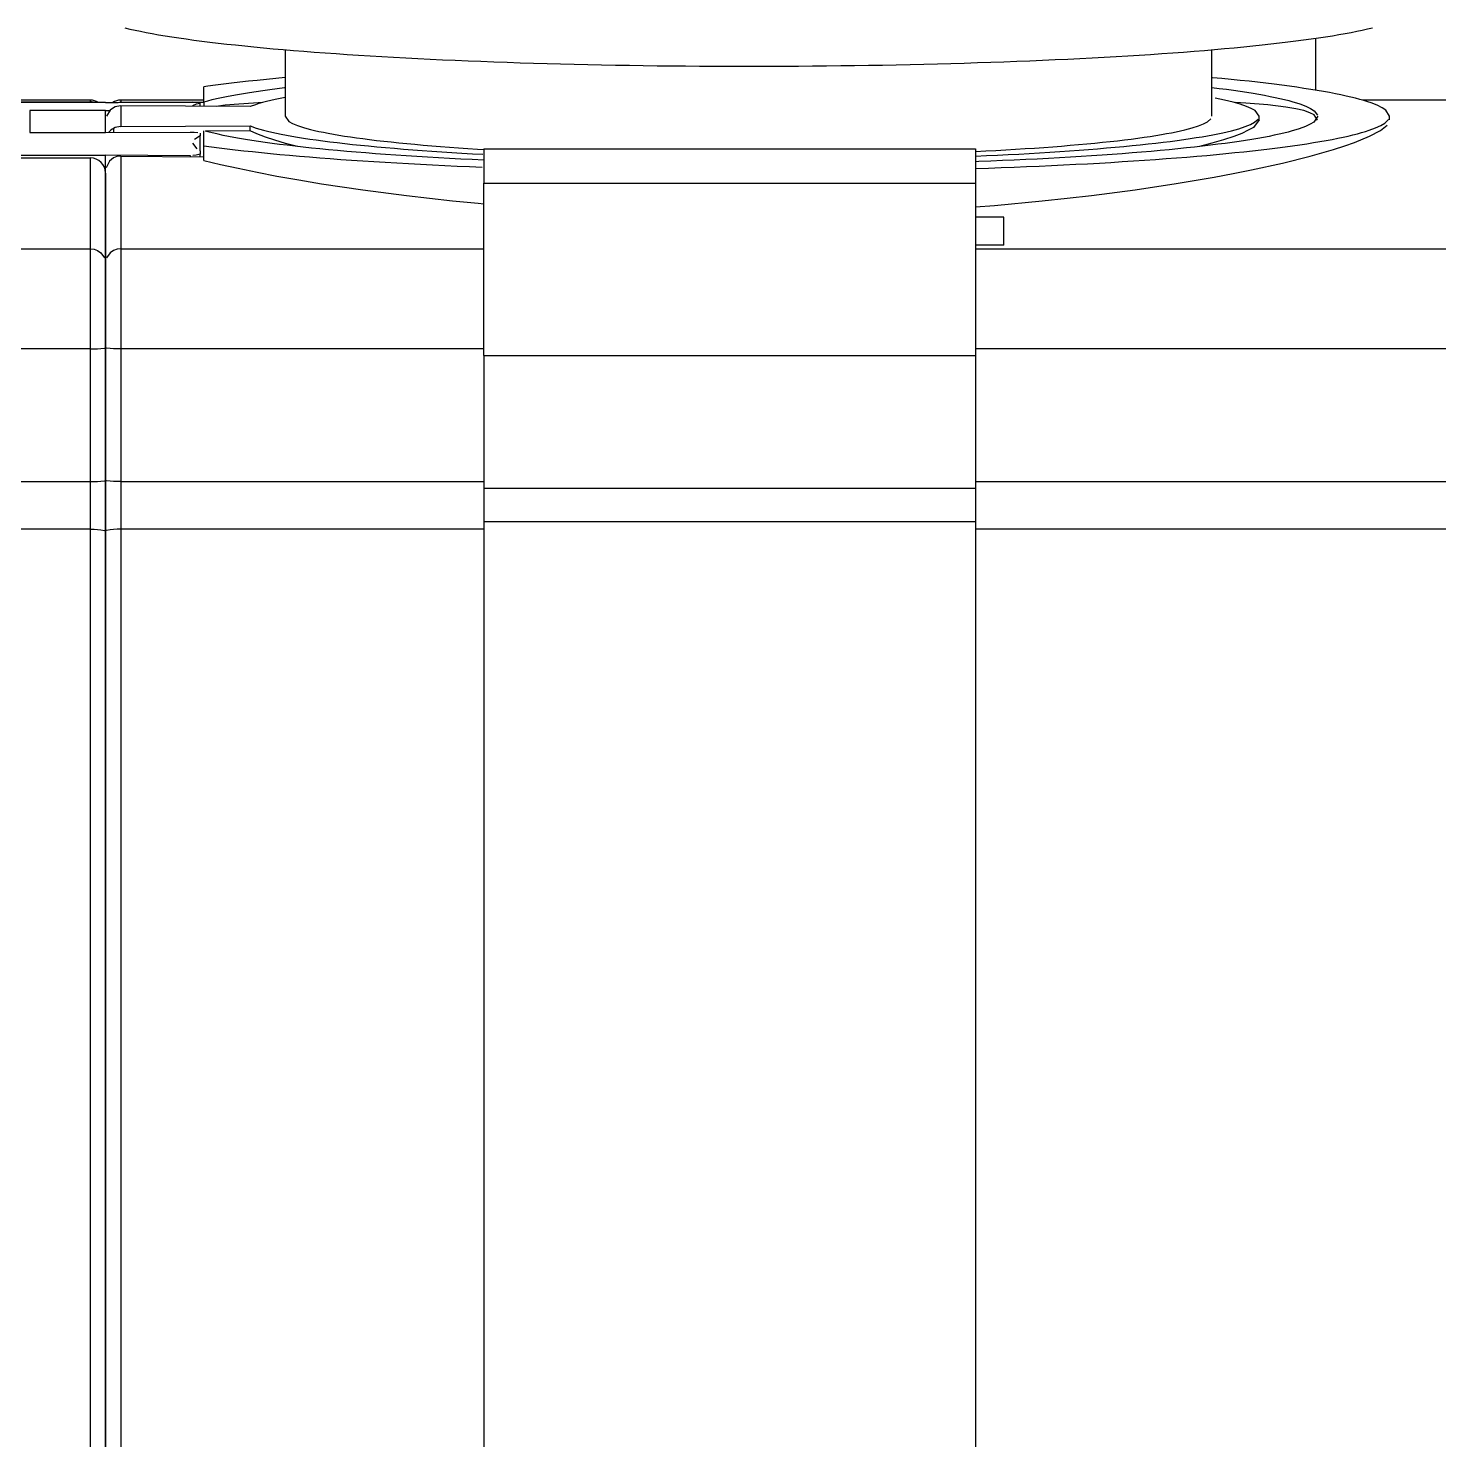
# Model space of a CAD drawing. Header units: millimetres. Extents: x 441156 to 441876, y 4514765 to 4515211.
# Drawn here: x 441593.4224 to 441593.6088, y 4515153.8553 to 4515154.0418 of the extents above; entities that cross this region are included whole.
import ezdxf

# ---------------------------------------------------------------- set-up
doc = ezdxf.new("R2010")
doc.units = ezdxf.units.MM
for name, color, linetype in [('Collettore SL', 7, 'Continuous'), ('Etichertta', 252, 'Continuous'), ('Piantone', 5, 'Continuous'), ('Terminale_sfiato', 7, 'Continuous')]:
    doc.layers.add(name, color=color, linetype=linetype)

msp = doc.modelspace()

# ---------------------------------------------------------------- linework, layer by layer
at = {"layer": 'Collettore SL', "color": 254, "linetype": 'Continuous'}
for p, q in [((441593.5925942032, 4515154.033656051), (441593.5925942032, 4515154.040527153)), ((441593.4563442032, 4515154.039009064), (441593.4563442032, 4515154.030216366)), ((441593.5788442032, 4515154.030216366), (441593.5788442032, 4515154.039009064)), ((441593.4345942032, 4515154.032345055), (441593.4345942032, 4515154.032075515)), ((441593.4455942032, 4515154.032345055), (441593.4345942032, 4515154.032345055)), ((441593.4455942032, 4515154.032122991), (441593.4455942032, 4515154.034112688)), ((441593.6125942032, 4515154.032345055), (441593.5987485769, 4515154.032345055)), ((441593.4325942032, 4515154.032045471), (441593.4325942032, 4515154.032042043)), ((441593.4342495816, 4515154.032044599), (441593.4437788044, 4515154.032059096)), ((441593.4345942032, 4515154.032075515), (441593.4451138051, 4515154.03209073)), ((441593.4345942032, 4515154.031580442), (441593.4345942032, 4515154.02885229)), ((441593.4517261981, 4515154.031502189), (441593.4345942032, 4515154.031580442)), ((441593.4450942032, 4515154.03191664), (441593.4450942032, 4515154.032022181)), ((441593.4450942032, 4515154.031532481), (441593.4450942032, 4515154.03191664)), ((441593.4451138051, 4515154.03209073), (441593.4455942032, 4515154.032091414)), ((441593.4455942032, 4515154.032122991), (441593.4455942032, 4515154.031530198)), ((441593.4325942032, 4515154.029505345), (441593.4325942032, 4515154.029513982)), ((441593.4325942032, 4515154.028056056), (441593.4325942032, 4515154.029505345)), ((441593.4336465392, 4515154.028610101), (441593.4336465392, 4515154.028062197)), ((441593.4345942032, 4515154.02885229), (441593.4517261981, 4515154.028930543)), ((441593.4516913415, 4515154.028276236), (441593.4517261981, 4515154.028930543)), ((441593.5851196593, 4515154.029745976), (441593.5850934937, 4515154.03024334)), ((441593.602352822, 4515154.029730116), (441593.6023441044, 4515154.030227646)), ((441593.4325942032, 4515154.028056056), (441593.4437788044, 4515154.0281211)), ((441593.4450942032, 4515154.027981985), (441593.4450942032, 4515154.027613163)), ((441593.4450942032, 4515154.025655396), (441593.4450942032, 4515154.027613163)), ((441593.4455942032, 4515154.026320044), (441593.4455942032, 4515154.028309741)), ((441593.4516913415, 4515154.028276236), (441593.4458318366, 4515154.02824286)), ((441593.4325942032, 4515154.025104755), (441593.4437788044, 4515154.025019633)), ((441593.4325942032, 4515154.025087884), (441593.4325942032, 4515154.025104755)), ((441593.4325942032, 4515154.022810106), (441593.4325942032, 4515154.025087884)), ((441593.4345942032, 4515154.024945681), (441593.4345942032, 4515154.012708873)), ((441593.4345942032, 4515154.024945681), (441593.4455942032, 4515154.024861093)), ((441593.4437788044, 4515154.025019633), (441593.4437787833, 4515154.024875086)), ((441593.4450942032, 4515154.025655396), (441593.4450942032, 4515154.025200308)), ((441593.4450942032, 4515154.024864947), (441593.4450942032, 4515154.025200308)), ((441593.4455942032, 4515154.024369025), (441593.4455942032, 4515154.026320044)), ((441593.4325942032, 4515154.022713952), (441593.4325942032, 4515154.022810106)), ((441593.4325942032, 4515154.022713952), (441593.4325942032, 4515154.01076579)), ((441593.4325942032, 4515154.01076579), (441593.4325942032, 4515154.022713952)), ((441593.5513442032, 4515154.016862606), (441593.5475942032, 4515154.016862606)), ((441593.5513442032, 4515154.013159369), (441593.5513442032, 4515154.016862606)), ((441593.4345942032, 4515154.012708873), (441593.4345942032, 4515153.999475154)), ((441593.4345942032, 4515154.012708873), (441593.4825942032, 4515154.012708873)), ((441593.5513442032, 4515154.013159369), (441593.5475942032, 4515154.013159369)), ((441593.5475942032, 4515154.012708873), (441593.6125942032, 4515154.012708873)), ((441593.4325942032, 4515154.01076579), (441593.4325942032, 4515153.999649466)), ((441593.4325942032, 4515153.999649466), (441593.4325942032, 4515154.01076579)), ((441593.4325942032, 4515153.999649466), (441593.4325942032, 4515153.98210502)), ((441593.4325942032, 4515153.98210502), (441593.4325942032, 4515153.999649466)), ((441593.4825942032, 4515153.999475154), (441593.4345942032, 4515153.999475154)), ((441593.4345942032, 4515153.999475154), (441593.4345942032, 4515153.981930709)), ((441593.6125942032, 4515153.999475154), (441593.5475942032, 4515153.999475154)), ((441593.4825942032, 4515153.998603597), (441593.4825942032, 4515153.981059152)), ((441593.5475942032, 4515153.998603597), (441593.5475942032, 4515153.981059152)), ((441593.4325942032, 4515153.98210502), (441593.4325942032, 4515153.975393215)), ((441593.4325942032, 4515153.975393215), (441593.4325942032, 4515153.98210502)), ((441593.4345942032, 4515153.981930709), (441593.4825942032, 4515153.981930709)), ((441593.4345942032, 4515153.981930709), (441593.4345942032, 4515153.975638391)), ((441593.5475942032, 4515153.981930709), (441593.6125942032, 4515153.981930709)), ((441593.4325942032, 4515153.975393215), (441593.4325942032, 4515153.796247018)), ((441593.4325942032, 4515153.796247018), (441593.4325942032, 4515153.975393215)), ((441593.4345942032, 4515153.975638391), (441593.4345942032, 4515153.795660889)), ((441593.4825942032, 4515153.975638391), (441593.4345942032, 4515153.975638391)), ((441593.6125942032, 4515153.975638391), (441593.5475942032, 4515153.975638391))]:
    msp.add_line(p, q, dxfattribs=at)
for points in [[(441593.4563442032, 4515154.035321491, 0), (441593.4550862137, 4515154.03520432, 0), (441593.4538577255, 4515154.035084795, 0), (441593.4526593187, 4515154.034962973, 0), (441593.4514915586, 4515154.03483891, 0), (441593.4503549965, 4515154.034712666, 0), (441593.4492501688, 4515154.0345843, 0), (441593.448177597, 4515154.034453872, 0), (441593.4471377871, 4515154.034321444, 0), (441593.44613123, 4515154.034187078, 0), (441593.4455942032, 4515154.034112688, 0)], [(441593.6023441044, 4515154.030227646, 0), (441593.6023212935, 4515154.030388102, 0), (441593.6022584946, 4515154.030548477, 0), (441593.6021557373, 4515154.030708695, 0), (441593.6020130701, 4515154.030868681, 0), (441593.6018305604, 4515154.031028359, 0), (441593.6016082944, 4515154.031187654, 0), (441593.6013463768, 4515154.031346491, 0), (441593.6010449313, 4515154.031504793, 0), (441593.6007041002, 4515154.031662488, 0), (441593.6003240444, 4515154.031819501, 0), (441593.5999049432, 4515154.031975756, 0), (441593.5994469944, 4515154.032131182, 0), (441593.5989504142, 4515154.032285703, 0), (441593.5984154369, 4515154.032439249, 0), (441593.597842315, 4515154.032591744, 0), (441593.5972313189, 4515154.03274312, 0), (441593.5965827372, 4515154.032893302, 0), (441593.5958968759, 4515154.03304222, 0), (441593.5951740586, 4515154.033189806, 0), (441593.5944146265, 4515154.033335987, 0), (441593.5936189381, 4515154.033480697, 0), (441593.5927873689, 4515154.033623866, 0), (441593.5919203113, 4515154.033765427, 0), (441593.5910181746, 4515154.033905312, 0), (441593.5900813845, 4515154.034043457, 0), (441593.5891103832, 4515154.034179796, 0), (441593.588105629, 4515154.034314263, 0), (441593.5870675959, 4515154.034446796, 0), (441593.5859967741, 4515154.034577333, 0), (441593.5848936688, 4515154.034705813, 0), (441593.5837588007, 4515154.034832173, 0), (441593.5825927054, 4515154.034956355, 0), (441593.5813959332, 4515154.035078298, 0), (441593.580169049, 4515154.035197948, 0), (441593.5789126318, 4515154.035315247, 0), (441593.5788442032, 4515154.035321491, 0)], [(441593.4455942032, 4515154.032122991, 0), (441593.4461176632, 4515154.032267151, 0), (441593.4466791161, 4515154.032410221, 0), (441593.4472782635, 4515154.032552126, 0), (441593.4479147869, 4515154.032692788, 0), (441593.4485883479, 4515154.032832134, 0), (441593.4492985886, 4515154.032970089, 0), (441593.4500451314, 4515154.033106581, 0), (441593.4508275794, 4515154.033241537, 0), (441593.4516455169, 4515154.033374885, 0), (441593.452498509, 4515154.033506554, 0), (441593.4533861022, 4515154.033636473, 0), (441593.454307825, 4515154.033764576, 0), (441593.4552631871, 4515154.033890791, 0), (441593.456251681, 4515154.034015054, 0), (441593.4563442032, 4515154.034026378, 0)], [(441593.4563442032, 4515154.032688715, 0), (441593.45567187, 4515154.032558043, 0), (441593.4550362302, 4515154.032425983, 0), (441593.4544376604, 4515154.032292615, 0), (441593.4538765153, 4515154.032158015, 0), (441593.4533531275, 4515154.032022266, 0), (441593.452867807, 4515154.031885447, 0), (441593.4524208414, 4515154.031747638, 0), (441593.4520124958, 4515154.031608921, 0), (441593.4517261981, 4515154.031502189, 0)], [(441593.5788442032, 4515154.034026378, 0), (441593.5798357169, 4515154.033902298, 0), (441593.5807941465, 4515154.033776259, 0), (441593.5817189826, 4515154.033648328, 0), (441593.5826097336, 4515154.033518572, 0), (441593.5834659259, 4515154.033387061, 0), (441593.5842871045, 4515154.033253864, 0), (441593.585072833, 4515154.033119054, 0), (441593.5858226936, 4515154.032982701, 0), (441593.5865362878, 4515154.032844876, 0), (441593.5872132362, 4515154.032705654, 0), (441593.5878531791, 4515154.03256511, 0), (441593.5884557762, 4515154.032423317, 0), (441593.5890207074, 4515154.032280351, 0), (441593.5895476722, 4515154.032136288, 0), (441593.5900363906, 4515154.031991204, 0), (441593.5904866027, 4515154.031845178, 0), (441593.5908980694, 4515154.031698285, 0), (441593.5912705719, 4515154.031550604, 0), (441593.5916039122, 4515154.031402214, 0), (441593.591897913, 4515154.031253194, 0), (441593.5921524182, 4515154.031103623, 0), (441593.5923672924, 4515154.03095358, 0), (441593.5925424215, 4515154.030803145, 0), (441593.5926777123, 4515154.030652399, 0), (441593.5927730929, 4515154.030501421, 0), (441593.5928285127, 4515154.03035029, 0), (441593.5928441155, 4515154.030206351, 0)], [(441593.5850934937, 4515154.03024334, 0), (441593.5850659612, 4515154.030386529, 0), (441593.584998447, 4515154.030529616, 0), (441593.5848909911, 4515154.030672519, 0), (441593.584743657, 4515154.030815151, 0), (441593.5845565322, 4515154.030957428, 0), (441593.5843297274, 4515154.031099266, 0), (441593.5840633771, 4515154.031240581, 0), (441593.5837576392, 4515154.031381289, 0), (441593.5834126947, 4515154.031521306, 0), (441593.5830287481, 4515154.031660551, 0), (441593.582606027, 4515154.031798939, 0), (441593.5821447817, 4515154.03193639, 0), (441593.5816452857, 4515154.032072822, 0), (441593.5811078349, 4515154.032208153, 0), (441593.5805327477, 4515154.032342304, 0), (441593.5799203651, 4515154.032475196, 0), (441593.5792710498, 4515154.032606749, 0), (441593.5788442032, 4515154.032688715, 0)], [(441593.4336465392, 4515154.03134691, 0), (441593.433601013, 4515154.031321856, 0), (441593.4335561474, 4515154.031295447, 0), (441593.4335116639, 4515154.031267501, 0), (441593.4334680321, 4515154.031238312, 0), (441593.4333816127, 4515154.031174935, 0), (441593.4332989549, 4515154.031106737, 0), (441593.4332497027, 4515154.031062178, 0), (441593.4332023098, 4515154.031016251, 0), (441593.4331125322, 4515154.030919985, 0), (441593.4330288295, 4515154.030817328, 0), (441593.4329526786, 4515154.030710394, 0), (441593.4329050567, 4515154.030635304, 0), (441593.4328610784, 4515154.030558958, 0), (441593.4327832497, 4515154.030401902, 0), (441593.4327182234, 4515154.030238071, 0), (441593.4326669946, 4515154.03007062, 0), (441593.4326360431, 4515154.029935693, 0), (441593.4326136298, 4515154.029799463, 0), (441593.4325996519, 4515154.029661398, 0), (441593.4325942699, 4515154.029522619, 0), (441593.4325942032, 4515154.029505345, 0)], [(441593.4450942032, 4515154.032022181, 0), (441593.4450898677, 4515154.032025341, 0), (441593.4450769207, 4515154.032028463, 0), (441593.4450546699, 4515154.032031615, 0), (441593.4450235561, 4515154.032034683, 0), (441593.4449850128, 4515154.032037564, 0), (441593.4449385753, 4515154.032040326, 0), (441593.4448828518, 4515154.032043027, 0), (441593.4448195105, 4515154.032045566, 0), (441593.4447511263, 4515154.032047862, 0), (441593.4446764627, 4515154.032049975, 0), (441593.4445935859, 4515154.032051947, 0), (441593.4445052079, 4515154.0320537, 0), (441593.4444148064, 4515154.03205518, 0), (441593.444320458, 4515154.032056436, 0), (441593.4442199119, 4515154.032057486, 0), (441593.4441166114, 4515154.032058283, 0), (441593.4440338648, 4515154.03205873, 0), (441593.4439502557, 4515154.032059016, 0), (441593.4437788044, 4515154.032059096, 0)], [(441593.4450942032, 4515154.03191664, 0), (441593.4445595448, 4515154.031827248, 0), (441593.4442273614, 4515154.031727845, 0), (441593.4441001446, 4515154.031615451, 0), (441593.4440991783, 4515154.031605625, 0)], [(441593.4533461544, 4515154.032023352, 0), (441593.4521657576, 4515154.031959156, 0), (441593.4502242412, 4515154.03182744, 0), (441593.4483911436, 4515154.0316622, 0), (441593.4472120122, 4515154.031525579, 0)], [(441593.5928354076, 4515154.029709378, 0), (441593.5928354954, 4515154.029719396, 0), (441593.5927218557, 4515154.030067022, 0), (441593.5923799006, 4515154.030390022, 0), (441593.5918128167, 4515154.030685761, 0), (441593.591018928, 4515154.030955705, 0), (441593.5899474961, 4515154.031209907, 0), (441593.5886300254, 4515154.031435648, 0), (441593.586236133, 4515154.031718019, 0), (441593.5833354997, 4515154.031940316, 0), (441593.5819196842, 4515154.03201945, 0)], [(441593.4517261981, 4515154.028930543, 0), (441593.4521048202, 4515154.028791187, 0), (441593.4525222494, 4515154.028652677, 0), (441593.4529782383, 4515154.028515093, 0), (441593.4534725168, 4515154.028378517, 0), (441593.4540047918, 4515154.02824303, 0), (441593.4545747481, 4515154.028108713, 0), (441593.4551820479, 4515154.027975645, 0), (441593.4558263312, 4515154.027843904, 0), (441593.4565072164, 4515154.027713569, 0), (441593.4572242999, 4515154.027584718, 0), (441593.4579771569, 4515154.027457425, 0), (441593.4587653411, 4515154.027331768, 0), (441593.4595883857, 4515154.02720782, 0), (441593.4604458028, 4515154.027085654, 0), (441593.4613370843, 4515154.026965344, 0), (441593.4622617021, 4515154.02684696, 0), (441593.4632191084, 4515154.026730573, 0), (441593.4642087357, 4515154.026616251, 0), (441593.4652299978, 4515154.026504063, 0), (441593.4662822892, 4515154.026394075, 0), (441593.4673649867, 4515154.026286351, 0), (441593.4684774484, 4515154.026180957, 0), (441593.4696190153, 4515154.026077953, 0), (441593.470789011, 4515154.025977402, 0), (441593.471986742, 4515154.025879364, 0), (441593.4732114986, 4515154.025783894, 0), (441593.4744625551, 4515154.025691051, 0), (441593.4757391702, 4515154.025600891, 0), (441593.4770405873, 4515154.025513465, 0), (441593.4783660353, 4515154.025428825, 0), (441593.4797147288, 4515154.025347022, 0), (441593.4810858686, 4515154.025268106, 0), (441593.4824786421, 4515154.025192121, 0), (441593.4825942032, 4515154.025185999, 0)], [(441593.4563442032, 4515154.030216366, 0), (441593.4563642024, 4515154.03007996, 0), (441593.4564241869, 4515154.029943642, 0), (441593.4565241175, 4515154.029807503, 0), (441593.456663929, 4515154.029671631, 0), (441593.4568435301, 4515154.029536114, 0), (441593.4570628034, 4515154.029401042, 0), (441593.4573216059, 4515154.029266503, 0), (441593.4576197685, 4515154.029132583, 0), (441593.4579570963, 4515154.028999371, 0), (441593.4583333694, 4515154.028866954, 0), (441593.4587483418, 4515154.028735418, 0), (441593.4592017425, 4515154.028604849, 0), (441593.4596932756, 4515154.028475333, 0), (441593.46022262, 4515154.028346954, 0), (441593.46078943, 4515154.028219795, 0), (441593.4613933354, 4515154.028093941, 0), (441593.462033942, 4515154.027969471, 0), (441593.4627108314, 4515154.02784647, 0), (441593.4634235615, 4515154.027725017, 0), (441593.4641716668, 4515154.027605189, 0), (441593.464954659, 4515154.027487068, 0), (441593.4657720266, 4515154.027370729, 0), (441593.4666232358, 4515154.027256248, 0), (441593.4675077309, 4515154.027143699, 0), (441593.4684249342, 4515154.027033158, 0), (441593.4693742467, 4515154.026924695, 0), (441593.4703550485, 4515154.026818382, 0), (441593.4713666991, 4515154.026714288, 0), (441593.4724085379, 4515154.02661248, 0), (441593.4734798844, 4515154.026513027, 0), (441593.4745800391, 4515154.026415992, 0), (441593.4757082836, 4515154.026321438, 0), (441593.476863881, 4515154.026229428, 0), (441593.4780460767, 4515154.026140022, 0), (441593.4792540987, 4515154.026053278, 0), (441593.4804871582, 4515154.025969252, 0), (441593.4817444498, 4515154.025888, 0), (441593.4825942032, 4515154.025835489, 0)], [(441593.5475942032, 4515154.024946325, 0), (441593.5490571384, 4515154.02501153, 0), (441593.5505014297, 4515154.02507982, 0), (441593.5519262211, 4515154.025151153, 0), (441593.5533306683, 4515154.025225488, 0), (441593.5547139392, 4515154.02530278, 0), (441593.556075214, 4515154.025382983, 0), (441593.5574136861, 4515154.025466051, 0), (441593.5587285623, 4515154.025551934, 0), (441593.5600190635, 4515154.025640581, 0), (441593.561284425, 4515154.025731939, 0), (441593.5625238969, 4515154.025825954, 0), (441593.5637367449, 4515154.025922571, 0), (441593.5649222501, 4515154.026021733, 0), (441593.56607971, 4515154.02612338, 0), (441593.567208439, 4515154.026227453, 0), (441593.568307768, 4515154.026333889, 0), (441593.5693770456, 4515154.026442626, 0), (441593.5704156382, 4515154.026553599, 0), (441593.5714229304, 4515154.026666743, 0), (441593.5723983253, 4515154.026781989, 0), (441593.5733412448, 4515154.026899272, 0), (441593.5742511303, 4515154.027018519, 0), (441593.5751274426, 4515154.027139662, 0), (441593.5759696623, 4515154.027262627, 0), (441593.5767772906, 4515154.027387343, 0), (441593.5775498485, 4515154.027513736, 0), (441593.5782868786, 4515154.02764173, 0), (441593.578987944, 4515154.027771249, 0), (441593.5796526293, 4515154.027902219, 0), (441593.5802805405, 4515154.028034558, 0), (441593.5808713057, 4515154.02816819, 0), (441593.5814245747, 4515154.028303037, 0), (441593.5819400197, 4515154.028439017, 0), (441593.5824173353, 4515154.028576051, 0), (441593.5828562386, 4515154.028714056, 0), (441593.5832564695, 4515154.028852952, 0), (441593.583617791, 4515154.028992655, 0), (441593.5839399887, 4515154.029133083, 0), (441593.5842228719, 4515154.029274154, 0), (441593.5844662729, 4515154.029415783, 0), (441593.5846700475, 4515154.029557887, 0), (441593.5848340749, 4515154.02970038, 0), (441593.584958258, 4515154.02984318, 0), (441593.585042523, 4515154.0299862, 0), (441593.5850868202, 4515154.030129356, 0), (441593.5850934937, 4515154.03024334, 0)], [(441593.5475942032, 4515154.023308174, 0), (441593.5493089785, 4515154.023366603, 0), (441593.5510087857, 4515154.023428266, 0), (441593.5526928224, 4515154.023493133, 0), (441593.5543602939, 4515154.023561172, 0), (441593.5560104132, 4515154.023632352, 0), (441593.5576424014, 4515154.02370664, 0), (441593.5592554884, 4515154.023784, 0), (441593.5608489129, 4515154.023864397, 0), (441593.5624219227, 4515154.02394779, 0), (441593.5639737757, 4515154.024034143, 0), (441593.5655037391, 4515154.024123413, 0), (441593.567011091, 4515154.024215559, 0), (441593.56849512, 4515154.024310538, 0), (441593.5699551257, 4515154.024408303, 0), (441593.571390419, 4515154.02450881, 0), (441593.5728003226, 4515154.02461201, 0), (441593.5741841708, 4515154.024717855, 0), (441593.5755413108, 4515154.024826296, 0), (441593.5768711019, 4515154.02493728, 0), (441593.5781729165, 4515154.025050756, 0), (441593.5794461402, 4515154.02516667, 0), (441593.5806901722, 4515154.025284967, 0), (441593.5819044252, 4515154.025405591, 0), (441593.5830883262, 4515154.025528487, 0), (441593.5842413164, 4515154.025653594, 0), (441593.5853628517, 4515154.025780856, 0), (441593.5864524028, 4515154.02591021, 0), (441593.5875094553, 4515154.026041597, 0), (441593.5885335106, 4515154.026174954, 0), (441593.5895240851, 4515154.026310218, 0), (441593.5904807113, 4515154.026447327, 0), (441593.5914029379, 4515154.026586213, 0), (441593.5922903296, 4515154.026726814, 0), (441593.5931424674, 4515154.02686906, 0), (441593.5939589494, 4515154.027012887, 0), (441593.59473939, 4515154.027158227, 0), (441593.595483421, 4515154.027305009, 0), (441593.5961906912, 4515154.027453166, 0), (441593.5968608668, 4515154.027602626, 0), (441593.5974936316, 4515154.02775332, 0), (441593.5980886868, 4515154.027905176, 0), (441593.5986457516, 4515154.028058124, 0), (441593.5991645631, 4515154.028212089, 0), (441593.5996448766, 4515154.028367001, 0), (441593.6000864651, 4515154.028522786, 0), (441593.6004891203, 4515154.02867937, 0), (441593.6008526524, 4515154.028836679, 0), (441593.6011768896, 4515154.028994639, 0), (441593.6014616788, 4515154.029153177, 0), (441593.6017068857, 4515154.029312216, 0), (441593.6019123946, 4515154.029471681, 0), (441593.6020781086, 4515154.029631498, 0), (441593.6022039492, 4515154.029791592, 0), (441593.6022898573, 4515154.029951884, 0), (441593.6023357922, 4515154.030112303, 0), (441593.6023441044, 4515154.030227646, 0)], [(441593.5475942032, 4515154.025562247, 0), (441593.5489489094, 4515154.025630578, 0), (441593.5502831398, 4515154.025701904, 0), (441593.5515960233, 4515154.025776178, 0), (441593.5528867024, 4515154.025853351, 0), (441593.5541543342, 4515154.025933374, 0), (441593.555398091, 4515154.026016193, 0), (441593.5566171606, 4515154.026101755, 0), (441593.5578107469, 4515154.026190004, 0), (441593.5589780703, 4515154.026280883, 0), (441593.5601183687, 4515154.026374332, 0), (441593.5612308973, 4515154.02647029, 0), (441593.5623149297, 4515154.026568693, 0), (441593.5633697578, 4515154.026669479, 0), (441593.5643946929, 4515154.026772582, 0), (441593.5653890658, 4515154.026877933, 0), (441593.5663522269, 4515154.026985464, 0), (441593.5672835473, 4515154.027095105, 0), (441593.5681824189, 4515154.027206785, 0), (441593.5690482546, 4515154.02732043, 0), (441593.5698804891, 4515154.027435966, 0), (441593.5706785787, 4515154.027553317, 0), (441593.5714420025, 4515154.027672408, 0), (441593.5721702618, 4515154.02779316, 0), (441593.5728628811, 4515154.027915495, 0), (441593.5735194079, 4515154.028039332, 0), (441593.5741394138, 4515154.02816459, 0), (441593.5747224936, 4515154.028291189, 0), (441593.5752682667, 4515154.028419045, 0), (441593.5757763765, 4515154.028548074, 0), (441593.5762464915, 4515154.028678193, 0), (441593.5766783045, 4515154.028809316, 0), (441593.5770715335, 4515154.028941358, 0), (441593.5774259217, 4515154.029074233, 0), (441593.5777412378, 4515154.029207855, 0), (441593.5780172758, 4515154.029342134, 0), (441593.5782538555, 4515154.029476983, 0), (441593.5784508223, 4515154.029612317, 0), (441593.5786080476, 4515154.029748044, 0), (441593.5787254287, 4515154.029884078, 0), (441593.5788028891, 4515154.030020328, 0), (441593.5788403781, 4515154.030156706, 0), (441593.5788442032, 4515154.030216366, 0)], [(441593.5928441155, 4515154.030206351, 0), (441593.5928214669, 4515154.030055156, 0), (441593.5927588318, 4515154.029904048, 0), (441593.5926562434, 4515154.029753106, 0), (441593.5925137562, 4515154.029602409, 0), (441593.592331446, 4515154.029452039, 0), (441593.5921094096, 4515154.029302076, 0), (441593.5918477653, 4515154.029152598, 0), (441593.5915466518, 4515154.029003686, 0), (441593.5912062294, 4515154.028855418, 0), (441593.590826679, 4515154.028707874, 0), (441593.5904082023, 4515154.028561132, 0), (441593.5899510218, 4515154.028415269, 0), (441593.5894553805, 4515154.028270364, 0), (441593.5889215418, 4515154.028126493, 0), (441593.5883497895, 4515154.027983733, 0), (441593.5877404275, 4515154.02784216, 0), (441593.5870937797, 4515154.027701849, 0), (441593.5864101899, 4515154.027562874, 0), (441593.5856900213, 4515154.027425311, 0), (441593.5849336568, 4515154.027289229, 0), (441593.5841414985, 4515154.027154705, 0), (441593.5833139674, 4515154.027021808, 0), (441593.5824515033, 4515154.026890608, 0), (441593.5815545648, 4515154.026761177, 0), (441593.5806236285, 4515154.026633582, 0), (441593.5796591893, 4515154.026507892, 0), (441593.5786617598, 4515154.026384172, 0), (441593.5776318703, 4515154.02626249, 0), (441593.5765700681, 4515154.026142909, 0), (441593.5754769177, 4515154.026025495, 0), (441593.574353, 4515154.025910307, 0), (441593.5731989127, 4515154.025797407, 0), (441593.5720152689, 4515154.025686857, 0), (441593.570802698, 4515154.025578715, 0), (441593.5695618444, 4515154.025473038, 0), (441593.5682933677, 4515154.025369882, 0), (441593.5669979422, 4515154.025269302, 0), (441593.5656762565, 4515154.025171352, 0), (441593.5643290131, 4515154.025076083, 0), (441593.562956928, 4515154.024983547, 0), (441593.5615607307, 4515154.024893791, 0), (441593.5601411632, 4515154.024806866, 0), (441593.5586989803, 4515154.024722815, 0), (441593.5572349482, 4515154.024641685, 0), (441593.5557498454, 4515154.024563518, 0), (441593.5542444612, 4515154.024488356, 0), (441593.5527195958, 4515154.024416238, 0), (441593.5511760597, 4515154.024347204, 0), (441593.5496146734, 4515154.024281289, 0), (441593.5480362668, 4515154.024218529, 0), (441593.5475942032, 4515154.024201633, 0)], [(441593.5476185557, 4515154.018243574, 0), (441593.5500947663, 4515154.018442065, 0), (441593.556427513, 4515154.019027493, 0), (441593.5597123377, 4515154.019376819, 0), (441593.5629207955, 4515154.019749544, 0), (441593.5686950154, 4515154.020503311, 0), (441593.5741170245, 4515154.02131668, 0), (441593.5791503438, 4515154.022175374, 0), (441593.5816740993, 4515154.022648763, 0), (441593.5840763234, 4515154.023129616, 0), (441593.5881907405, 4515154.024033356, 0), (441593.5918234396, 4515154.024937425, 0), (441593.5949495733, 4515154.025827954, 0), (441593.5964074993, 4515154.026294626, 0), (441593.597713457, 4515154.026752679, 0), (441593.599701901, 4515154.027564232, 0), (441593.6011437541, 4515154.028327479, 0), (441593.6020290126, 4515154.02903386, 0), (441593.6022717386, 4515154.029385876, 0), (441593.602352911, 4515154.029719396, 0), (441593.6023528127, 4515154.029730648, 0)], [(441593.5851196423, 4515154.029746298, 0), (441593.5851203477, 4515154.029719396, 0), (441593.5850403344, 4515154.029424406, 0), (441593.5847997228, 4515154.029113742, 0), (441593.5843359064, 4515154.028746203, 0), (441593.58366729, 4515154.028361059, 0), (441593.5827910432, 4515154.027958657, 0), (441593.5817314414, 4515154.0275498, 0), (441593.5804016772, 4515154.027106043, 0), (441593.5788559533, 4515154.026651811, 0), (441593.5772159012, 4515154.0262196, 0)], [(441593.4437788044, 4515154.0281211, 0), (441593.443882662, 4515154.028121223, 0), (441593.4439862543, 4515154.028120394, 0), (441593.4440918247, 4515154.028118549, 0), (441593.4441955871, 4515154.028115716, 0), (441593.4442939582, 4515154.02811203, 0), (441593.4443892281, 4515154.028107451, 0), (441593.4444833237, 4515154.028101839, 0), (441593.4445727537, 4515154.028095353, 0), (441593.4446545591, 4515154.028088255, 0), (441593.4447307775, 4515154.028080422, 0), (441593.4448028024, 4515154.028071648, 0), (441593.4448678309, 4515154.028062213, 0), (441593.4449238581, 4515154.028052471, 0), (441593.4449724407, 4515154.028042233, 0), (441593.4450142823, 4515154.028031252, 0), (441593.4450475828, 4515154.028019899, 0), (441593.4450677395, 4515154.02801068, 0), (441593.4450822722, 4515154.028001321, 0), (441593.4450912133, 4515154.027991681, 0), (441593.4450942032, 4515154.027981985, 0)], [(441593.4450942032, 4515154.027613163, 0), (441593.4446655778, 4515154.027393525, 0), (441593.4443560833, 4515154.027166052, 0), (441593.4441650551, 4515154.026927492, 0), (441593.444099214, 4515154.026682525, 0), (441593.4440991783, 4515154.026676622, 0)], [(441593.4825942032, 4515154.024410483, 0), (441593.4810677822, 4515154.024482351, 0), (441593.4795607766, 4515154.024557265, 0), (441593.4780739873, 4515154.024635189, 0), (441593.4766082048, 4515154.024716078, 0), (441593.4751642082, 4515154.024799892, 0), (441593.4737427649, 4515154.024886585, 0), (441593.4723446306, 4515154.02497611, 0), (441593.4709705485, 4515154.025068421, 0), (441593.4696212488, 4515154.025163469, 0), (441593.4682974489, 4515154.025261202, 0), (441593.4669998524, 4515154.025361569, 0), (441593.465729149, 4515154.025464516, 0), (441593.4644860141, 4515154.025569989, 0), (441593.4632711086, 4515154.025677933, 0), (441593.4620850781, 4515154.025788289, 0), (441593.4609285532, 4515154.025900998, 0), (441593.4598021486, 4515154.026016001, 0), (441593.4587064629, 4515154.026133236, 0), (441593.4576420787, 4515154.026252642, 0), (441593.4566095617, 4515154.026374156, 0), (441593.4556094607, 4515154.026497711, 0), (441593.4546423072, 4515154.026623243, 0), (441593.4537086155, 4515154.026750685, 0), (441593.4528088818, 4515154.026879969, 0), (441593.4519435843, 4515154.027011027, 0), (441593.4511131829, 4515154.027143788, 0), (441593.4503181191, 4515154.027278182, 0), (441593.4495588156, 4515154.027414138, 0), (441593.4488356758, 4515154.027551584, 0), (441593.4481490841, 4515154.027690446, 0), (441593.4474994057, 4515154.027830651, 0), (441593.4468869856, 4515154.027972124, 0), (441593.4463121495, 4515154.028114789, 0), (441593.445775203, 4515154.028258572, 0), (441593.4455942032, 4515154.028309741, 0)], [(441593.4579786872, 4515154.026218048, 0), (441593.4563898921, 4515154.026635906, 0), (441593.4549696887, 4515154.02704932, 0), (441593.4537207385, 4515154.027456721, 0), (441593.4526080868, 4515154.027872028, 0), (441593.4516913415, 4515154.028276236, 0)], [(441593.4450942032, 4515154.025200308, 0), (441593.4450899051, 4515154.025185403, 0), (441593.4450769207, 4515154.025170484, 0), (441593.4450547759, 4515154.025155438, 0), (441593.4450235561, 4515154.025140597, 0), (441593.4449851669, 4515154.02512668, 0), (441593.4449385753, 4515154.025113164, 0), (441593.4448830777, 4515154.025099971, 0), (441593.4448195105, 4515154.025087411, 0), (441593.4447513802, 4515154.025076081, 0), (441593.4446764627, 4515154.025065531, 0), (441593.4445939065, 4515154.025055718, 0), (441593.4445052079, 4515154.025046894, 0), (441593.4444151308, 4515154.025039469, 0), (441593.444320458, 4515154.025033109, 0), (441593.4442202901, 4515154.025027816, 0), (441593.4441166114, 4515154.025023758, 0), (441593.444034055, 4515154.025021495, 0), (441593.4439502557, 4515154.02502004, 0), (441593.4438647812, 4515154.025019407, 0), (441593.4437788044, 4515154.025019633, 0)], [(441593.4440991783, 4515154.026676622, 0), (441593.4441585139, 4515154.026433247, 0), (441593.444341836, 4515154.026179674, 0), (441593.4446549728, 4515154.025918514, 0), (441593.4450942032, 4515154.025655396, 0)], [(441593.4455942032, 4515154.026320044, 0), (441593.4465823454, 4515154.026184644, 0), (441593.4476040024, 4515154.026051147, 0), (441593.4486586922, 4515154.025919616, 0), (441593.449745917, 4515154.025790113, 0), (441593.4508651636, 4515154.025662699, 0), (441593.4520159038, 4515154.025537434, 0), (441593.4531975946, 4515154.025414377, 0), (441593.4544096781, 4515154.025293588, 0), (441593.4556515823, 4515154.025175121, 0), (441593.4569227211, 4515154.025059033, 0), (441593.4582224946, 4515154.024945379, 0), (441593.4595502893, 4515154.024834214, 0), (441593.4609054786, 4515154.024725588, 0), (441593.4622874228, 4515154.024619554, 0), (441593.4636954697, 4515154.024516162, 0), (441593.4651289548, 4515154.024415459, 0), (441593.4665872015, 4515154.024317494, 0), (441593.4680695217, 4515154.024222313, 0), (441593.4695752156, 4515154.024129962, 0), (441593.4711035726, 4515154.024040483, 0), (441593.4726538716, 4515154.023953918, 0), (441593.4742253806, 4515154.02387031, 0), (441593.4758173581, 4515154.023789696, 0), (441593.4774290528, 4515154.023712116, 0), (441593.4790597038, 4515154.023637606, 0), (441593.4807085417, 4515154.023566199, 0), (441593.4823747883, 4515154.023497933, 0), (441593.4825942032, 4515154.023489228, 0)], [(441593.4336465392, 4515154.024714667, 0), (441593.4336015434, 4515154.024689951, 0), (441593.4335572432, 4515154.024663822, 0), (441593.4335133538, 4515154.024636103, 0), (441593.4334703433, 4515154.0246071, 0), (441593.4333852353, 4515154.024543987, 0), (441593.4333039447, 4515154.024475964, 0), (441593.4332547536, 4515154.024430733, 0), (441593.4332074708, 4515154.024384078, 0), (441593.4331180186, 4515154.02428622, 0), (441593.4330347377, 4515154.024181846, 0), (441593.4329590195, 4515154.02407314, 0), (441593.4329103143, 4515154.023994545, 0), (441593.4328654155, 4515154.023914615, 0), (441593.4327861355, 4515154.023750163, 0), (441593.4327200719, 4515154.023578661, 0), (441593.4326681193, 4515154.023403426, 0), (441593.4326366268, 4515154.023261595, 0), (441593.4326138607, 4515154.023118421, 0), (441593.4325996939, 4515154.022973377, 0), (441593.4325942662, 4515154.022827606, 0), (441593.4325942032, 4515154.022810106, 0)], [(441593.4455942032, 4515154.024369025, 0), (441593.4477790648, 4515154.023852993, 0), (441593.4501238826, 4515154.023336836, 0), (441593.4526302899, 4515154.022822105, 0), (441593.4552523017, 4515154.022319475, 0), (441593.4581282366, 4515154.0218057, 0), (441593.4611533398, 4515154.021303563, 0), (441593.466588425, 4515154.020490001, 0), (441593.4723759914, 4515154.019736432, 0), (441593.478476909, 4515154.019056435, 0), (441593.4818597758, 4515154.018726824, 0), (441593.4825883274, 4515154.018660114, 0)], [(441593.4345942032, 4515154.012708873, 0), (441593.4345244042, 4515154.01270769, 0), (441593.4344546903, 4515154.01270414, 0), (441593.4343851463, 4515154.012698228, 0), (441593.434315857, 4515154.012689963, 0), (441593.4342469068, 4515154.012679353, 0), (441593.4341783798, 4515154.012666413, 0), (441593.4341103594, 4515154.012651156, 0), (441593.4340429285, 4515154.012633601, 0), (441593.4339761692, 4515154.012613771, 0), (441593.4339101629, 4515154.012591691, 0), (441593.43384499, 4515154.012567385, 0), (441593.4337807299, 4515154.012540885, 0), (441593.4337174609, 4515154.012512222, 0), (441593.4336552601, 4515154.012481431, 0), (441593.4335942032, 4515154.012448549, 0), (441593.4335343647, 4515154.012413618, 0), (441593.4334758174, 4515154.012376679, 0), (441593.4334186327, 4515154.012337777, 0), (441593.4333628803, 4515154.012296961, 0), (441593.433308628, 4515154.012254278, 0), (441593.433255942, 4515154.012209782, 0), (441593.4332048864, 4515154.012163527, 0), (441593.4331555236, 4515154.012115569, 0), (441593.4331079135, 4515154.012065967, 0), (441593.4330621143, 4515154.012014779, 0), (441593.4330181817, 4515154.011962071, 0), (441593.4329761692, 4515154.011907905, 0), (441593.4329361281, 4515154.011852348, 0), (441593.432898107, 4515154.011795467, 0), (441593.4328621524, 4515154.011737332, 0), (441593.432828308, 4515154.011678012, 0), (441593.4327966151, 4515154.011617581, 0), (441593.4327671123, 4515154.011556113, 0), (441593.4327398355, 4515154.011493682, 0), (441593.432714818, 4515154.011430363, 0), (441593.4326920902, 4515154.011366235, 0), (441593.4326716798, 4515154.011301376, 0), (441593.4326536118, 4515154.011235864, 0), (441593.432637908, 4515154.011169779, 0), (441593.4326245877, 4515154.011103203, 0), (441593.432613667, 4515154.011036214, 0), (441593.4326051594, 4515154.010968897, 0), (441593.4325990751, 4515154.010901332, 0), (441593.4325954216, 4515154.010833602, 0), (441593.4325942032, 4515154.01076579, 0)], [(441593.4345942032, 4515153.999475154, 0), (441593.4345244042, 4515153.99947526, 0), (441593.4344546903, 4515153.999475579, 0), (441593.4343851463, 4515153.99947611, 0), (441593.434315857, 4515153.999476851, 0), (441593.4342469068, 4515153.999477803, 0), (441593.4341783798, 4515153.999478963, 0), (441593.4341103594, 4515153.999480332, 0), (441593.4340429285, 4515153.999481907, 0), (441593.4339761692, 4515153.999483686, 0), (441593.4339101629, 4515153.999485667, 0), (441593.43384499, 4515153.999487847, 0), (441593.4337807299, 4515153.999490225, 0), (441593.4337174609, 4515153.999492796, 0), (441593.4336552601, 4515153.999495558, 0), (441593.4335942032, 4515153.999498508, 0), (441593.4335343647, 4515153.999501641, 0), (441593.4334758174, 4515153.999504955, 0), (441593.4334186327, 4515153.999508445, 0), (441593.4333628803, 4515153.999512106, 0), (441593.433308628, 4515153.999515936, 0), (441593.433255942, 4515153.999519927, 0), (441593.4332048864, 4515153.999524076, 0), (441593.4331555236, 4515153.999528379, 0), (441593.4331079135, 4515153.999532829, 0), (441593.4330621143, 4515153.99953742, 0), (441593.4330181817, 4515153.999542149, 0), (441593.4329761692, 4515153.999547008, 0), (441593.4329361281, 4515153.999551992, 0), (441593.432898107, 4515153.999557095, 0), (441593.4328621524, 4515153.99956231, 0), (441593.432828308, 4515153.999567632, 0), (441593.4327966151, 4515153.999573053, 0), (441593.4327671123, 4515153.999578567, 0), (441593.4327398355, 4515153.999584167, 0), (441593.432714818, 4515153.999589847, 0), (441593.4326920902, 4515153.9995956, 0), (441593.4326716798, 4515153.999601419, 0), (441593.4326536118, 4515153.999607296, 0), (441593.432637908, 4515153.999613225, 0), (441593.4326245877, 4515153.999619197, 0), (441593.432613667, 4515153.999625206, 0), (441593.4326051594, 4515153.999631246, 0), (441593.4325990751, 4515153.999637307, 0), (441593.4325954216, 4515153.999643383, 0), (441593.4325942032, 4515153.999649466, 0)], [(441593.4345942032, 4515153.981930709, 0), (441593.4345244042, 4515153.981930816, 0), (441593.4344546903, 4515153.981931134, 0), (441593.4343851463, 4515153.981931664, 0), (441593.434315857, 4515153.981932405, 0), (441593.4342469068, 4515153.981933357, 0), (441593.4341783798, 4515153.981934519, 0), (441593.4341103594, 4515153.981935887, 0), (441593.4340429285, 4515153.981937462, 0), (441593.4339761692, 4515153.98193924, 0), (441593.4339101629, 4515153.981941221, 0), (441593.43384499, 4515153.981943402, 0), (441593.4337807299, 4515153.981945779, 0), (441593.4337174609, 4515153.981948351, 0), (441593.4336552601, 4515153.981951113, 0), (441593.4335942032, 4515153.981954062, 0), (441593.4335343647, 4515153.981957196, 0), (441593.4334758174, 4515153.98196051, 0), (441593.4334186327, 4515153.981964, 0), (441593.4333628803, 4515153.981967662, 0), (441593.433308628, 4515153.98197149, 0), (441593.433255942, 4515153.981975482, 0), (441593.4332048864, 4515153.981979632, 0), (441593.4331555236, 4515153.981983934, 0), (441593.4331079135, 4515153.981988383, 0), (441593.4330621143, 4515153.981992975, 0), (441593.4330181817, 4515153.981997704, 0), (441593.4329761692, 4515153.982002563, 0), (441593.4329361281, 4515153.982007547, 0), (441593.432898107, 4515153.98201265, 0), (441593.4328621524, 4515153.982017864, 0), (441593.432828308, 4515153.982023186, 0), (441593.4327966151, 4515153.982028607, 0), (441593.4327671123, 4515153.982034122, 0), (441593.4327398355, 4515153.982039723, 0), (441593.432714818, 4515153.982045403, 0), (441593.4326920902, 4515153.982051156, 0), (441593.4326716798, 4515153.982056974, 0), (441593.4326536118, 4515153.982062851, 0), (441593.432637908, 4515153.982068779, 0), (441593.4326245877, 4515153.982074752, 0), (441593.432613667, 4515153.982080761, 0), (441593.4326051594, 4515153.9820868, 0), (441593.4325990751, 4515153.982092861, 0), (441593.4325954216, 4515153.982098937, 0), (441593.4325942032, 4515153.98210502, 0)], [(441593.4345942032, 4515153.975638391, 0), (441593.4345244042, 4515153.975638242, 0), (441593.4344546903, 4515153.975637794, 0), (441593.4343851463, 4515153.975637048, 0), (441593.434315857, 4515153.975636005, 0), (441593.4342469068, 4515153.975634666, 0), (441593.4341783798, 4515153.975633034, 0), (441593.4341103594, 4515153.975631109, 0), (441593.4340429285, 4515153.975628894, 0), (441593.4339761692, 4515153.975626391, 0), (441593.4339101629, 4515153.975623606, 0), (441593.43384499, 4515153.975620539, 0), (441593.4337807299, 4515153.975617195, 0), (441593.4337174609, 4515153.975613578, 0), (441593.4336552601, 4515153.975609693, 0), (441593.4335942032, 4515153.975605544, 0), (441593.4335343647, 4515153.975601137, 0), (441593.4334758174, 4515153.975596475, 0), (441593.4334186327, 4515153.975591566, 0), (441593.4333628803, 4515153.975586416, 0), (441593.433308628, 4515153.975581031, 0), (441593.433255942, 4515153.975575416, 0), (441593.4332048864, 4515153.97556958, 0), (441593.4331555236, 4515153.975563529, 0), (441593.4331079135, 4515153.97555727, 0), (441593.4330621143, 4515153.975550812, 0), (441593.4330181817, 4515153.97554416, 0), (441593.4329761692, 4515153.975537326, 0), (441593.4329361281, 4515153.975530316, 0), (441593.432898107, 4515153.975523138, 0), (441593.4328621524, 4515153.975515803, 0), (441593.432828308, 4515153.975508318, 0), (441593.4327966151, 4515153.975500694, 0), (441593.4327671123, 4515153.975492937, 0), (441593.4327398355, 4515153.975485059, 0), (441593.432714818, 4515153.975477071, 0), (441593.4326920902, 4515153.975468978, 0), (441593.4326716798, 4515153.975460795, 0), (441593.4326536118, 4515153.975452528, 0), (441593.432637908, 4515153.97544419, 0), (441593.4326245877, 4515153.97543579, 0), (441593.432613667, 4515153.975427337, 0), (441593.4326051594, 4515153.975418843, 0), (441593.4325990751, 4515153.975410318, 0), (441593.4325954216, 4515153.975401771, 0), (441593.4325942032, 4515153.975393215, 0)]]:
    msp.add_polyline3d(points, dxfattribs=at)
for centre, radius, start, end in [((441593.4345942032, 4515154.030345055), 0.00199999999999978, 90, 121.8726885262851), ((441593.4345837532, 4515154.029580588), 0.001999720302987562, 89.70060923474529, 117.9505233221125), ((441593.4345970597, 4515154.030070449), 0.002005046541995181, 90.08162592753946, 99.98369464600613), ((441593.4346439904, 4515154.026728668), 0.002127893372906309, 117.9305312215125, 141.2554731356352), ((441593.4346039154, 4515154.026840121), 0.002012239332586097, 90.27654830617212, 118.4088217144264), ((441593.4345774301, 4515154.022951955), 0.001993640904270899, 89.51798463601712, 117.8386058456908)]:
    msp.add_arc(centre, radius, start, end, dxfattribs=at)
at = {"layer": 'Etichertta', "color": 254, "linetype": 'Continuous'}
for p, q in [((441593.4825942032, 4515154.025894156), (441593.5475942032, 4515154.025894156)), ((441593.4825942032, 4515154.025894156), (441593.4825942032, 4515154.021365593)), ((441593.5475942032, 4515154.025894156), (441593.5475942032, 4515154.021365593)), ((441593.4825942032, 4515154.021365593), (441593.5475942032, 4515154.021365593)), ((441593.4825942032, 4515153.998603597), (441593.4825942032, 4515154.021365593)), ((441593.5475942032, 4515154.021365593), (441593.5475942032, 4515153.998603597)), ((441593.4825942032, 4515153.998603597), (441593.5475942032, 4515153.998603597)), ((441593.4825942032, 4515153.981059152), (441593.5475942032, 4515153.981059152)), ((441593.4825942032, 4515153.981059152), (441593.4825942032, 4515153.97665453)), ((441593.5475942032, 4515153.981059152), (441593.5475942032, 4515153.97665453)), ((441593.4825942032, 4515153.97665453), (441593.4825942032, 4515153.792936155)), ((441593.4825942032, 4515153.97665453), (441593.5475942032, 4515153.97665453)), ((441593.5475942032, 4515153.97665453), (441593.5475942032, 4515153.792936155))]:
    msp.add_line(p, q, dxfattribs=at)
at = {"layer": 'Piantone', "color": 254, "linetype": 'Continuous'}
msp.add_polyline3d([(441593.4351645128, 4515154.04189693, 0), (441593.4358109011, 4515154.04174392, 0), (441593.436494675, 4515154.04159215, 0), (441593.4372155219, 4515154.041441689, 0), (441593.4379731123, 4515154.041292606, 0), (441593.4387670999, 4515154.041144968, 0), (441593.4395971216, 4515154.040998843, 0), (441593.4404627982, 4515154.040854299, 0), (441593.4413637338, 4515154.0407114, 0), (441593.4422995166, 4515154.040570213, 0), (441593.443269719, 4515154.040430801, 0), (441593.4442738972, 4515154.04029323, 0), (441593.4453115923, 4515154.04015756, 0), (441593.4463823299, 4515154.040023856, 0), (441593.4474856206, 4515154.039892177, 0), (441593.4486209601, 4515154.039762584, 0), (441593.4497878292, 4515154.039635137, 0), (441593.4509856947, 4515154.039509892, 0), (441593.4522140088, 4515154.039386909, 0), (441593.4534722103, 4515154.039266243, 0), (441593.4547597237, 4515154.039147948, 0), (441593.4560759608, 4515154.039032079, 0), (441593.4574203196, 4515154.03891869, 0), (441593.4587921857, 4515154.038807831, 0), (441593.4601909319, 4515154.038699553, 0), (441593.4616159189, 4515154.038593908, 0), (441593.4630664953, 4515154.038490941, 0), (441593.4645419978, 4515154.038390701, 0), (441593.4660417521, 4515154.038293233, 0), (441593.4675650726, 4515154.038198582, 0), (441593.4691112629, 4515154.038106791, 0), (441593.4706796161, 4515154.038017902, 0), (441593.4722694154, 4515154.037931955, 0), (441593.4738799341, 4515154.037848991, 0), (441593.4755104358, 4515154.037769048, 0), (441593.4771601753, 4515154.037692159, 0), (441593.4788283983, 4515154.037618363, 0), (441593.4805143424, 4515154.037547692, 0), (441593.4822172368, 4515154.037480178, 0), (441593.4839363031, 4515154.037415854, 0), (441593.4856707553, 4515154.037354747, 0), (441593.4874198007, 4515154.037296886, 0), (441593.4891826398, 4515154.037242296, 0), (441593.4909584666, 4515154.037191004, 0), (441593.4927464694, 4515154.037143034, 0), (441593.4945458308, 4515154.037098406, 0), (441593.4963557284, 4515154.03705714, 0), (441593.4981753347, 4515154.037019257, 0), (441593.5000038179, 4515154.036984772, 0), (441593.5018403422, 4515154.036953704, 0), (441593.503684068, 4515154.036926063, 0), (441593.5055341527, 4515154.036901865, 0), (441593.5073897503, 4515154.036881119, 0), (441593.5092500126, 4515154.036863836, 0), (441593.5111140894, 4515154.036850023, 0), (441593.5129811284, 4515154.036839687, 0), (441593.5148502762, 4515154.036832832, 0), (441593.5167206782, 4515154.036829461, 0), (441593.5185914797, 4515154.036829577, 0), (441593.5204618252, 4515154.036833177, 0), (441593.5223308599, 4515154.036840263, 0), (441593.5241977292, 4515154.03685083, 0), (441593.52606158, 4515154.036864872, 0), (441593.52792156, 4515154.036882385, 0), (441593.5297768191, 4515154.036903359, 0), (441593.5316265092, 4515154.036927786, 0), (441593.5334697847, 4515154.036955653, 0), (441593.5353058029, 4515154.036986948, 0), (441593.5371337247, 4515154.037021658, 0), (441593.5389527144, 4515154.037059765, 0), (441593.5407619404, 4515154.037101254, 0), (441593.5425605758, 4515154.037146104, 0), (441593.5443477984, 4515154.037194296, 0), (441593.546122791, 4515154.037245806, 0), (441593.5478847424, 4515154.037300612, 0), (441593.5496328471, 4515154.037358689, 0), (441593.551366306, 4515154.037420009, 0), (441593.5530843266, 4515154.037484546, 0), (441593.5547861237, 4515154.037552269, 0), (441593.5564709192, 4515154.037623148, 0), (441593.558137943, 4515154.03769715, 0), (441593.5597864331, 4515154.037774242, 0), (441593.5614156358, 4515154.037854386, 0), (441593.5630248065, 4515154.03793755, 0), (441593.5646132095, 4515154.038023692, 0), (441593.5661801187, 4515154.038112774, 0), (441593.5677248178, 4515154.038204756, 0), (441593.5692466007, 4515154.038299594, 0), (441593.5707447718, 4515154.038397247, 0), (441593.5722186462, 4515154.038497669, 0), (441593.5736675501, 4515154.038600815, 0), (441593.5750908212, 4515154.038706636, 0), (441593.5764878089, 4515154.038815085, 0), (441593.5778578746, 4515154.038926112, 0), (441593.5792003919, 4515154.039039668, 0), (441593.5805147473, 4515154.039155698, 0), (441593.5818003398, 4515154.039274152, 0), (441593.5830565817, 4515154.039394974, 0), (441593.5842828989, 4515154.039518109, 0), (441593.5854787307, 4515154.0396435, 0), (441593.5866435304, 4515154.039771092, 0), (441593.5877767656, 4515154.039900824, 0), (441593.5888779183, 4515154.040032639, 0), (441593.5899464851, 4515154.040166476, 0), (441593.5909819775, 4515154.040302272, 0), (441593.5919839222, 4515154.040439967, 0), (441593.5929518611, 4515154.040579498, 0), (441593.5938853517, 4515154.040720801, 0), (441593.5947839675, 4515154.04086381, 0), (441593.5956472975, 4515154.041008461, 0), (441593.5964749471, 4515154.041154688, 0), (441593.597266538, 4515154.041302424, 0), (441593.5980217082, 4515154.0414516, 0), (441593.5987401127, 4515154.041602151, 0), (441593.5994214229, 4515154.041754005, 0), (441593.6000653275, 4515154.041907093, 0)], dxfattribs=at)
at = {"layer": 'Terminale_sfiato', "color": 254, "linetype": 'Continuous'}
for p, q in [((441593.4305942032, 4515154.032345055), (441593.3686654343, 4515154.032345055)), ((441593.4305942032, 4515154.032118157), (441593.4305942032, 4515154.032345055)), ((441593.3800942032, 4515154.03211246), (441593.4305942032, 4515154.032118157)), ((441593.4325942032, 4515154.032045471), (441593.3925942032, 4515154.032045471)), ((441593.4325942032, 4515154.030976753), (441593.4225942032, 4515154.030976753)), ((441593.4225942032, 4515154.030976753), (441593.4225942032, 4515154.028056056)), ((441593.4325942032, 4515154.032042043), (441593.4342495816, 4515154.032044599)), ((441593.4325942032, 4515154.030976753), (441593.4331637053, 4515154.030974874)), ((441593.4325942032, 4515154.029513982), (441593.4325942032, 4515154.030976753)), ((441593.4225942032, 4515154.028056056), (441593.4325942032, 4515154.028056056)), ((441593.3925942032, 4515154.025087884), (441593.4325942032, 4515154.025087884)), ((441593.3800942032, 4515154.024744152), (441593.4305942032, 4515154.024711439)), ((441593.4305942032, 4515154.012708873), (441593.4305942032, 4515154.024711439)), ((441593.3766312773, 4515154.012708873), (441593.4305942032, 4515154.012708873)), ((441593.4305942032, 4515153.999475154), (441593.4305942032, 4515154.012708873)), ((441593.4305942032, 4515153.999475154), (441593.3747530315, 4515153.999475154)), ((441593.4305942032, 4515153.981930709), (441593.4305942032, 4515153.999475154)), ((441593.3546698539, 4515153.981930709), (441593.4305942032, 4515153.981930709)), ((441593.4305942032, 4515153.975638391), (441593.4305942032, 4515153.981930709)), ((441593.4305942032, 4515153.975638391), (441593.302889388, 4515153.975638391)), ((441593.4305942032, 4515153.795660889), (441593.4305942032, 4515153.975638391))]:
    msp.add_line(p, q, dxfattribs=at)
for points in [[(441593.4305942032, 4515154.012708873, 0), (441593.4306640022, 4515154.01270769, 0), (441593.4307337162, 4515154.01270414, 0), (441593.4308032601, 4515154.012698228, 0), (441593.4308725494, 4515154.012689963, 0), (441593.4309414995, 4515154.012679353, 0), (441593.4310100266, 4515154.012666413, 0), (441593.431078047, 4515154.012651156, 0), (441593.4311454779, 4515154.012633601, 0), (441593.4312122372, 4515154.012613771, 0), (441593.4312782435, 4515154.012591691, 0), (441593.4313434164, 4515154.012567385, 0), (441593.4314076765, 4515154.012540885, 0), (441593.4314709455, 4515154.012512222, 0), (441593.4315331463, 4515154.012481431, 0), (441593.4315942032, 4515154.012448549, 0), (441593.4316540417, 4515154.012413618, 0), (441593.431712589, 4515154.012376679, 0), (441593.4317697737, 4515154.012337777, 0), (441593.4318255262, 4515154.012296961, 0), (441593.4318797784, 4515154.012254278, 0), (441593.4319324644, 4515154.012209782, 0), (441593.4319835199, 4515154.012163527, 0), (441593.4320328828, 4515154.012115569, 0), (441593.4320804928, 4515154.012065967, 0), (441593.4321262921, 4515154.012014779, 0), (441593.4321702247, 4515154.011962071, 0), (441593.4322122372, 4515154.011907905, 0), (441593.4322522783, 4515154.011852348, 0), (441593.4322902994, 4515154.011795467, 0), (441593.432326254, 4515154.011737332, 0), (441593.4323600984, 4515154.011678012, 0), (441593.4323917913, 4515154.011617581, 0), (441593.4324212941, 4515154.011556113, 0), (441593.4324485709, 4515154.011493682, 0), (441593.4324735884, 4515154.011430363, 0), (441593.4324963162, 4515154.011366235, 0), (441593.4325167266, 4515154.011301376, 0), (441593.4325347947, 4515154.011235864, 0), (441593.4325504984, 4515154.011169779, 0), (441593.4325638187, 4515154.011103203, 0), (441593.4325747393, 4515154.011036214, 0), (441593.432583247, 4515154.010968897, 0), (441593.4325893313, 4515154.010901332, 0), (441593.4325929849, 4515154.010833602, 0), (441593.4325942032, 4515154.01076579, 0)], [(441593.4305942032, 4515153.999475154, 0), (441593.4306640022, 4515153.99947526, 0), (441593.4307337162, 4515153.999475579, 0), (441593.4308032601, 4515153.99947611, 0), (441593.4308725494, 4515153.999476851, 0), (441593.4309414995, 4515153.999477803, 0), (441593.4310100266, 4515153.999478963, 0), (441593.431078047, 4515153.999480332, 0), (441593.4311454779, 4515153.999481907, 0), (441593.4312122372, 4515153.999483686, 0), (441593.4312782435, 4515153.999485667, 0), (441593.4313434164, 4515153.999487847, 0), (441593.4314076765, 4515153.999490225, 0), (441593.4314709455, 4515153.999492796, 0), (441593.4315331463, 4515153.999495558, 0), (441593.4315942032, 4515153.999498508, 0), (441593.4316540417, 4515153.999501641, 0), (441593.431712589, 4515153.999504955, 0), (441593.4317697737, 4515153.999508445, 0), (441593.4318255262, 4515153.999512106, 0), (441593.4318797784, 4515153.999515936, 0), (441593.4319324644, 4515153.999519927, 0), (441593.4319835199, 4515153.999524076, 0), (441593.4320328828, 4515153.999528379, 0), (441593.4320804928, 4515153.999532829, 0), (441593.4321262921, 4515153.99953742, 0), (441593.4321702247, 4515153.999542149, 0), (441593.4322122372, 4515153.999547008, 0), (441593.4322522783, 4515153.999551992, 0), (441593.4322902994, 4515153.999557095, 0), (441593.432326254, 4515153.99956231, 0), (441593.4323600984, 4515153.999567632, 0), (441593.4323917913, 4515153.999573053, 0), (441593.4324212941, 4515153.999578567, 0), (441593.4324485709, 4515153.999584167, 0), (441593.4324735884, 4515153.999589847, 0), (441593.4324963162, 4515153.9995956, 0), (441593.4325167266, 4515153.999601419, 0), (441593.4325347947, 4515153.999607296, 0), (441593.4325504984, 4515153.999613225, 0), (441593.4325638187, 4515153.999619197, 0), (441593.4325747393, 4515153.999625206, 0), (441593.432583247, 4515153.999631246, 0), (441593.4325893313, 4515153.999637307, 0), (441593.4325929849, 4515153.999643383, 0), (441593.4325942032, 4515153.999649466, 0)], [(441593.4305942032, 4515153.981930709, 0), (441593.4306640022, 4515153.981930816, 0), (441593.4307337162, 4515153.981931134, 0), (441593.4308032601, 4515153.981931664, 0), (441593.4308725494, 4515153.981932405, 0), (441593.4309414995, 4515153.981933357, 0), (441593.4310100266, 4515153.981934519, 0), (441593.431078047, 4515153.981935887, 0), (441593.4311454779, 4515153.981937462, 0), (441593.4312122372, 4515153.98193924, 0), (441593.4312782435, 4515153.981941221, 0), (441593.4313434164, 4515153.981943402, 0), (441593.4314076765, 4515153.981945779, 0), (441593.4314709455, 4515153.981948351, 0), (441593.4315331463, 4515153.981951113, 0), (441593.4315942032, 4515153.981954062, 0), (441593.4316540417, 4515153.981957196, 0), (441593.431712589, 4515153.98196051, 0), (441593.4317697737, 4515153.981964, 0), (441593.4318255262, 4515153.981967662, 0), (441593.4318797784, 4515153.98197149, 0), (441593.4319324644, 4515153.981975482, 0), (441593.4319835199, 4515153.981979632, 0), (441593.4320328828, 4515153.981983934, 0), (441593.4320804928, 4515153.981988383, 0), (441593.4321262921, 4515153.981992975, 0), (441593.4321702247, 4515153.981997704, 0), (441593.4322122372, 4515153.982002563, 0), (441593.4322522783, 4515153.982007547, 0), (441593.4322902994, 4515153.98201265, 0), (441593.432326254, 4515153.982017864, 0), (441593.4323600984, 4515153.982023186, 0), (441593.4323917913, 4515153.982028607, 0), (441593.4324212941, 4515153.982034122, 0), (441593.4324485709, 4515153.982039723, 0), (441593.4324735884, 4515153.982045403, 0), (441593.4324963162, 4515153.982051156, 0), (441593.4325167266, 4515153.982056974, 0), (441593.4325347947, 4515153.982062851, 0), (441593.4325504984, 4515153.982068779, 0), (441593.4325638187, 4515153.982074752, 0), (441593.4325747393, 4515153.982080761, 0), (441593.432583247, 4515153.9820868, 0), (441593.4325893313, 4515153.982092861, 0), (441593.4325929849, 4515153.982098937, 0), (441593.4325942032, 4515153.98210502, 0)], [(441593.4305942032, 4515153.975638391, 0), (441593.4306640022, 4515153.975638242, 0), (441593.4307337162, 4515153.975637794, 0), (441593.4308032601, 4515153.975637048, 0), (441593.4308725494, 4515153.975636005, 0), (441593.4309414995, 4515153.975634666, 0), (441593.4310100266, 4515153.975633034, 0), (441593.431078047, 4515153.975631109, 0), (441593.4311454779, 4515153.975628894, 0), (441593.4312122372, 4515153.975626391, 0), (441593.4312782435, 4515153.975623606, 0), (441593.4313434164, 4515153.975620539, 0), (441593.4314076765, 4515153.975617195, 0), (441593.4314709455, 4515153.975613578, 0), (441593.4315331463, 4515153.975609693, 0), (441593.4315942032, 4515153.975605544, 0), (441593.4316540417, 4515153.975601137, 0), (441593.431712589, 4515153.975596475, 0), (441593.4317697737, 4515153.975591566, 0), (441593.4318255262, 4515153.975586416, 0), (441593.4318797784, 4515153.975581031, 0), (441593.4319324644, 4515153.975575416, 0), (441593.4319835199, 4515153.97556958, 0), (441593.4320328828, 4515153.975563529, 0), (441593.4320804928, 4515153.97555727, 0), (441593.4321262921, 4515153.975550812, 0), (441593.4321702247, 4515153.97554416, 0), (441593.4322122372, 4515153.975537326, 0), (441593.4322522783, 4515153.975530316, 0), (441593.4322902994, 4515153.975523138, 0), (441593.432326254, 4515153.975515803, 0), (441593.4323600984, 4515153.975508318, 0), (441593.4323917913, 4515153.975500694, 0), (441593.4324212941, 4515153.975492937, 0), (441593.4324485709, 4515153.975485059, 0), (441593.4324735884, 4515153.975477071, 0), (441593.4324963162, 4515153.975468978, 0), (441593.4325167266, 4515153.975460795, 0), (441593.4325347947, 4515153.975452528, 0), (441593.4325504984, 4515153.97544419, 0), (441593.4325638187, 4515153.97543579, 0), (441593.4325747393, 4515153.975427337, 0), (441593.432583247, 4515153.975418843, 0), (441593.4325893313, 4515153.975410318, 0), (441593.4325929849, 4515153.975401771, 0), (441593.4325942032, 4515153.975393215, 0)]]:
    msp.add_polyline3d(points, dxfattribs=at)
for centre, radius, start, end in [((441593.4305942032, 4515154.030345055), 0.00199999999999978, 58.23429104370037, 90), ((441593.4305944715, 4515154.030114491), 0.002003659026408311, 74.7091142555316, 90.00767166316585), ((441593.4305963415, 4515154.022710867), 0.001998961840314895, 0.08846859398843167, 90.06123935433658)]:
    msp.add_arc(centre, radius, start, end, dxfattribs=at)

doc.saveas('drawing.dxf')
